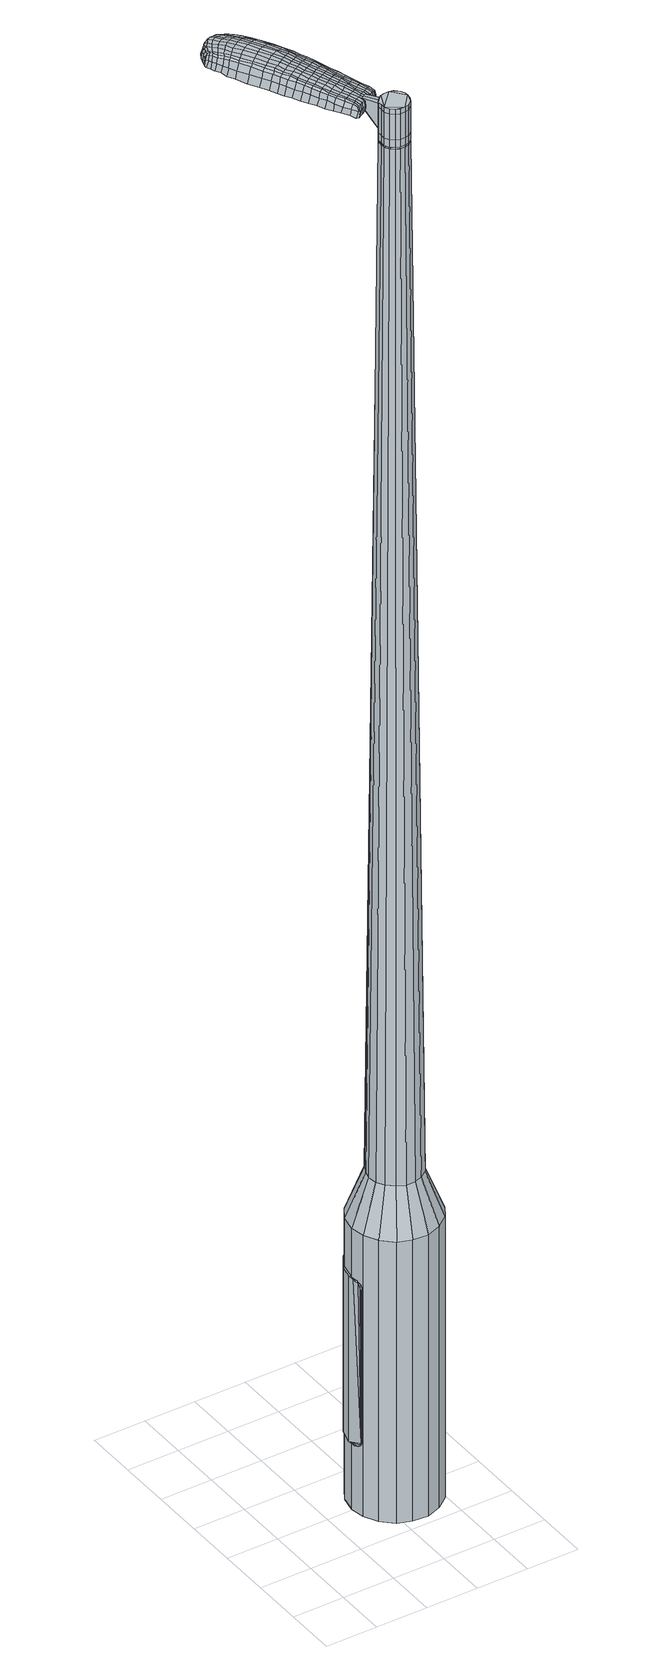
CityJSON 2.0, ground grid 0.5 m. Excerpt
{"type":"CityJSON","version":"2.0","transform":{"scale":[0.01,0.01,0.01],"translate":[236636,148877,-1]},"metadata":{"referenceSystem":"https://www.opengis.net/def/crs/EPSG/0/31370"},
"CityObjects":{
"object1":{"type":"GenericCityObject","attributes":{"cluster":228,"mean_distance_to_centroid":0.243,"new_centroid_x":236637.19,"new_centroid_y":148877.99,"mean_distance_to_camera":7.91,"H1":15.02,"H2":13.56,"Z_final":109.32,"cluster2":-1,"proj_x":236640.04,"proj_y":148876.47,"id_line":81393,"bearing_l":28.2,"distance":3.23,"orientation":"left","G_obj":118.2},"geometry":[{"type":"MultiSurface","lod":"2","boundaries":[[[0,1,2,3]],[[1,4,5,2]],[[4,6,7,5]],[[6,8,9,7]],[[8,10,11,9]],[[10,12,13,11]],[[12,14,15,13]],[[14,16,17,15]],[[16,18,19,17]],[[18,20,21,19]],[[20,22,23,21]],[[22,24,25,23]],[[24,26,27,25]],[[26,28,29,27]],[[28,30,31,29]],[[30,32,33,31]],[[32,34,35,33]],[[34,0,3,35]],[[36,37,38,39]],[[38,40,41,42]],[[41,43,42]],[[42,44,45,46]],[[45,47,46]],[[46,48,49,50]],[[49,51,50]],[[42,46,50,38]],[[50,52,39,38]],[[53,36,39]],[[2,5,7,35]],[[7,9,11,15]],[[11,13,15]],[[15,17,19,23]],[[19,21,23]],[[23,25,27,31]],[[27,29,31]],[[15,23,31,7]],[[31,33,35,7]],[[3,2,35]],[[1,0,54,55]],[[0,34,56,54]],[[34,32,57,56]],[[32,30,58,57]],[[30,28,59,58]],[[28,26,60,59]],[[26,24,61,60]],[[24,22,62,61]],[[22,20,63,62]],[[20,18,64,63]],[[18,16,65,64]],[[16,14,66,65]],[[14,12,67,66]],[[12,10,68,67]],[[10,8,69,68]],[[8,6,70,69]],[[6,4,71,70]],[[4,1,55,71]],[[55,54,72,73]],[[54,56,74,72]],[[56,57,75,74]],[[57,58,76,75]],[[58,59,77,76]],[[59,60,78,77]],[[60,61,79,78]],[[61,62,80,79]],[[62,63,81,80]],[[63,64,82,81]],[[64,65,83,82]],[[65,66,84,83]],[[66,67,85,84]],[[67,68,86,85]],[[68,69,87,86]],[[69,70,88,87]],[[70,71,89,88]],[[71,55,73,89]],[[90,91,92,73]],[[74,93,91,90]],[[94,95,93,74]],[[76,96,95,94]],[[97,98,96,76]],[[99,100,98,97]],[[79,101,100,99]],[[102,103,101,79]],[[81,104,103,102]],[[105,106,104,81]],[[107,108,106,105]],[[84,109,108,107]],[[85,110,109,84]],[[111,112,110,85]],[[113,114,112,111]],[[115,116,114,113]],[[89,117,116,115]],[[73,92,117,89]],[[118,119,120,121]],[[122,118,121,123]],[[124,122,123,125]],[[126,124,125,127]],[[128,126,127,129]],[[130,128,129,131]],[[132,130,131,133]],[[134,132,133,135]],[[136,134,135,137]],[[138,136,137,139]],[[140,138,139,141]],[[142,140,141,143]],[[144,142,143,145]],[[146,144,145,147]],[[148,146,147,149]],[[150,148,149,151]],[[72,90,73]],[[72,74,90]],[[75,94,74]],[[75,76,94]],[[77,97,76]],[[77,78,99,97]],[[78,79,99]],[[80,102,79]],[[80,81,102]],[[82,105,81]],[[82,83,107,105]],[[83,84,107]],[[86,111,85]],[[86,87,113,111]],[[87,88,115,113]],[[88,89,115]],[[152,92,91]],[[153,116,117]],[[153,154,114,116]],[[154,155,112,114]],[[155,110,112]],[[156,108,109]],[[156,157,106,108]],[[157,104,106]],[[158,103,104]],[[158,101,103]],[[159,100,101]],[[159,160,98,100]],[[160,96,98]],[[161,95,96]],[[161,93,95]],[[152,91,93]],[[39,52,150,162]],[[92,152,163,151]],[[53,39,162,119]],[[152,93,120,163]],[[36,53,119,118]],[[93,161,121,120]],[[37,36,118,122]],[[161,96,123,121]],[[38,37,122,124]],[[96,160,125,123]],[[40,38,124,126]],[[160,159,127,125]],[[41,40,126,128]],[[159,101,129,127]],[[43,41,128,130]],[[101,158,131,129]],[[42,43,130,132]],[[158,104,133,131]],[[44,42,132,134]],[[104,157,135,133]],[[45,44,134,136]],[[157,156,137,135]],[[47,45,136,138]],[[156,109,139,137]],[[46,47,138,140]],[[109,110,141,139]],[[48,46,140,142]],[[110,155,143,141]],[[49,48,142,144]],[[155,154,145,143]],[[51,49,144,146]],[[154,153,147,145]],[[50,51,146,148]],[[153,117,149,147]],[[52,50,148,150]],[[117,92,151,149]],[[150,151,164,165]],[[151,163,166,164]],[[163,120,167,166]],[[120,119,168,167]],[[119,162,169,168]],[[162,150,165,169]],[[170,171,172,173]],[[174,170,173,175]],[[170,174,176,177]],[[171,170,177,178]],[[179,180,181,182]],[[183,179,182,184]],[[179,183,185,186]],[[180,179,186,187]],[[188,189,190,191]],[[192,188,191,193]],[[188,192,194,195]],[[189,188,195,196]],[[197,198,199,200]],[[201,197,200,202]],[[197,201,203,204]],[[198,197,204,205]],[[206,207,208,209]],[[210,206,209,211]],[[206,210,212,213]],[[207,206,213,214]],[[215,216,217,218]],[[219,215,218,220]],[[215,219,221,222]],[[216,215,222,223]],[[224,225,226,227]],[[216,224,227,217]],[[224,216,223,228]],[[225,224,228,229]],[[230,231,232,233]],[[225,230,233,226]],[[230,225,229,234]],[[231,230,234,235]],[[236,174,175,237]],[[231,236,237,232]],[[236,231,235,238]],[[174,236,238,176]],[[239,240,241,242]],[[243,239,242,244]],[[239,243,245,246]],[[240,239,246,247]],[[248,249,250,251]],[[240,248,251,241]],[[248,240,247,252]],[[249,248,252,253]],[[254,255,256,257]],[[249,254,257,250]],[[254,249,253,258]],[[255,254,258,259]],[[260,261,262,263]],[[255,260,263,256]],[[260,255,259,264]],[[261,260,264,265]],[[266,171,178,267]],[[261,266,267,262]],[[266,261,265,268]],[[171,266,268,172]],[[269,270,271,272]],[[273,269,272,274]],[[269,273,275,276]],[[270,269,276,277]],[[278,279,280,281]],[[270,278,281,271]],[[278,270,277,282]],[[279,278,282,283]],[[284,285,286,287]],[[279,284,287,280]],[[284,279,283,288]],[[285,284,288,289]],[[290,183,184,291]],[[285,290,291,286]],[[290,285,289,292]],[[183,290,292,185]],[[293,294,295,296]],[[297,293,296,298]],[[293,297,299,300]],[[294,293,300,301]],[[302,303,304,305]],[[294,302,305,295]],[[302,294,301,306]],[[303,302,306,307]],[[308,309,310,311]],[[303,308,311,304]],[[308,303,307,312]],[[309,308,312,313]],[[314,315,316,317]],[[309,314,317,310]],[[314,309,313,318]],[[315,314,318,319]],[[320,180,187,321]],[[315,320,321,316]],[[320,315,319,322]],[[180,320,322,181]],[[323,209,208,324]],[[325,323,324,326]],[[323,325,327,328]],[[209,323,328,211]],[[329,325,326,330]],[[331,329,330,332]],[[329,331,333,334]],[[325,329,334,327]],[[335,331,332,336]],[[337,335,336,338]],[[335,337,339,340]],[[331,335,340,333]],[[341,337,338,342]],[[343,341,342,344]],[[341,343,345,346]],[[337,341,346,339]],[[347,343,344,348]],[[198,347,348,199]],[[347,198,205,349]],[[343,347,349,345]],[[350,351,196,195]],[[352,350,195,194]],[[350,352,353,354]],[[351,350,354,355]],[[356,357,355,354]],[[358,356,354,353]],[[356,358,359,360]],[[357,356,360,361]],[[362,363,361,360]],[[364,362,360,359]],[[362,364,365,366]],[[363,362,366,367]],[[368,369,367,366]],[[370,368,366,365]],[[368,370,203,201]],[[369,368,201,202]],[[371,372,373,374]],[[273,371,374,275]],[[371,273,274,375]],[[372,371,375,376]],[[377,192,193,378]],[[372,377,378,373]],[[377,372,376,379]],[[192,377,379,194]],[[380,381,382,383]],[[219,380,383,221]],[[380,219,220,384]],[[381,380,384,385]],[[386,387,388,389]],[[381,386,389,382]],[[386,381,385,390]],[[387,386,390,391]],[[392,189,196,393]],[[387,392,393,388]],[[392,387,391,394]],[[189,392,394,190]],[[395,396,397,398]],[[177,395,398,178]],[[395,177,176,399]],[[396,395,399,400]],[[401,402,403,404]],[[396,401,404,397]],[[401,396,400,405]],[[402,401,405,406]],[[407,200,199,408]],[[402,407,408,403]],[[407,402,406,409]],[[200,407,409,202]],[[410,411,412,413]],[[182,410,413,184]],[[410,182,181,414]],[[411,410,414,415]],[[416,204,203,417]],[[411,416,417,412]],[[416,411,415,418]],[[204,416,418,205]],[[419,420,421,422]],[[297,419,422,299]],[[419,297,298,423]],[[420,419,423,424]],[[425,210,211,426]],[[420,425,426,421]],[[425,420,424,427]],[[210,425,427,212]],[[428,429,430,431]],[[243,428,431,245]],[[428,243,244,432]],[[429,428,432,433]],[[434,435,436,437]],[[429,434,437,430]],[[434,429,433,438]],[[435,434,438,439]],[[440,207,214,441]],[[435,440,441,436]],[[440,435,439,442]],[[207,440,442,208]],[[443,444,433,432]],[[242,443,432,244]],[[443,242,241,445]],[[444,443,445,446]],[[447,448,439,438]],[[444,447,438,433]],[[447,444,446,449]],[[448,447,449,450]],[[451,324,208,442]],[[448,451,442,439]],[[451,448,450,452]],[[324,451,452,326]],[[453,454,455,456]],[[300,453,456,301]],[[453,300,299,422]],[[454,453,422,421]],[[457,328,327,458]],[[454,457,458,455]],[[457,454,421,426]],[[328,457,426,211]],[[459,460,446,445]],[[251,459,445,241]],[[459,251,250,461]],[[460,459,461,462]],[[463,464,450,449]],[[460,463,449,446]],[[463,460,462,465]],[[464,463,465,466]],[[467,330,326,452]],[[464,467,452,450]],[[467,464,466,468]],[[330,467,468,332]],[[469,470,471,472]],[[306,469,472,307]],[[469,306,301,456]],[[470,469,456,455]],[[473,334,333,474]],[[470,473,474,471]],[[473,470,455,458]],[[334,473,458,327]],[[475,476,462,461]],[[257,475,461,250]],[[475,257,256,477]],[[476,475,477,478]],[[479,480,466,465]],[[476,479,465,462]],[[479,476,478,481]],[[480,479,481,482]],[[483,336,332,468]],[[480,483,468,466]],[[483,480,482,484]],[[336,483,484,338]],[[485,486,487,488]],[[312,485,488,313]],[[485,312,307,472]],[[486,485,472,471]],[[489,340,339,490]],[[486,489,490,487]],[[489,486,471,474]],[[340,489,474,333]],[[491,492,478,477]],[[263,491,477,256]],[[491,263,262,493]],[[492,491,493,494]],[[495,496,482,481]],[[492,495,481,478]],[[495,492,494,497]],[[496,495,497,498]],[[499,342,338,484]],[[496,499,484,482]],[[499,496,498,500]],[[342,499,500,344]],[[501,502,503,504]],[[318,501,504,319]],[[501,318,313,488]],[[502,501,488,487]],[[505,346,345,506]],[[502,505,506,503]],[[505,502,487,490]],[[346,505,490,339]],[[507,508,494,493]],[[267,507,493,262]],[[507,267,178,398]],[[508,507,398,397]],[[509,510,498,497]],[[508,509,497,494]],[[509,508,397,404]],[[510,509,404,403]],[[511,348,344,500]],[[510,511,500,498]],[[511,510,403,408]],[[348,511,408,199]],[[512,513,415,414]],[[322,512,414,181]],[[512,322,319,504]],[[513,512,504,503]],[[514,349,205,418]],[[513,514,418,415]],[[514,513,503,506]],[[349,514,506,345]],[[515,516,376,375]],[[272,515,375,274]],[[515,272,271,517]],[[516,515,517,518]],[[519,352,194,379]],[[516,519,379,376]],[[519,516,518,520]],[[352,519,520,353]],[[521,522,523,524]],[[222,521,524,223]],[[521,222,221,383]],[[522,521,383,382]],[[525,526,527,528]],[[522,525,528,523]],[[525,522,382,389]],[[526,525,389,388]],[[529,351,355,530]],[[526,529,530,527]],[[529,526,388,393]],[[351,529,393,196]],[[531,532,518,517]],[[281,531,517,271]],[[531,281,280,533]],[[532,531,533,534]],[[535,358,353,520]],[[532,535,520,518]],[[535,532,534,536]],[[358,535,536,359]],[[537,538,539,540]],[[228,537,540,229]],[[537,228,223,524]],[[538,537,524,523]],[[541,542,543,544]],[[538,541,544,539]],[[541,538,523,528]],[[542,541,528,527]],[[545,357,361,546]],[[542,545,546,543]],[[545,542,527,530]],[[357,545,530,355]],[[547,548,534,533]],[[287,547,533,280]],[[547,287,286,549]],[[548,547,549,550]],[[551,364,359,536]],[[548,551,536,534]],[[551,548,550,552]],[[364,551,552,365]],[[553,554,555,556]],[[234,553,556,235]],[[553,234,229,540]],[[554,553,540,539]],[[557,558,559,560]],[[554,557,560,555]],[[557,554,539,544]],[[558,557,544,543]],[[561,363,367,562]],[[558,561,562,559]],[[561,558,543,546]],[[363,561,546,361]],[[563,564,550,549]],[[291,563,549,286]],[[563,291,184,413]],[[564,563,413,412]],[[565,370,365,552]],[[564,565,552,550]],[[565,564,412,417]],[[370,565,417,203]],[[566,567,400,399]],[[238,566,399,176]],[[566,238,235,556]],[[567,566,556,555]],[[568,569,406,405]],[[567,568,405,400]],[[568,567,555,560]],[[569,568,560,559]],[[570,369,202,409]],[[569,570,409,406]],[[570,569,559,562]],[[369,570,562,367]],[[571,572,573,574]],[[574,573,575,576]],[[577,575,573,578]],[[578,573,572,579]],[[580,581,582,583]],[[583,582,584,585]],[[586,584,582,587]],[[587,582,581,588]],[[589,590,591,592]],[[592,591,593,594]],[[595,593,591,596]],[[596,591,590,597]],[[598,599,600,601]],[[601,600,602,603]],[[604,602,600,605]],[[605,600,599,606]],[[607,608,609,610]],[[610,609,611,612]],[[613,611,609,614]],[[614,609,608,615]],[[616,617,618,619]],[[619,618,620,621]],[[622,620,618,623]],[[623,618,617,624]],[[625,626,627,628]],[[628,627,617,616]],[[624,617,627,629]],[[629,627,626,630]],[[631,632,633,634]],[[634,633,626,625]],[[630,626,633,635]],[[635,633,632,636]],[[576,575,637,638]],[[638,637,632,631]],[[636,632,637,639]],[[639,637,575,577]],[[640,641,642,643]],[[643,642,644,645]],[[646,644,642,647]],[[647,642,641,648]],[[649,650,651,652]],[[652,651,641,640]],[[648,641,651,653]],[[653,651,650,654]],[[655,656,657,658]],[[658,657,650,649]],[[654,650,657,659]],[[659,657,656,660]],[[661,662,663,664]],[[664,663,656,655]],[[660,656,663,665]],[[665,663,662,666]],[[579,572,667,668]],[[668,667,662,661]],[[666,662,667,669]],[[669,667,572,571]],[[670,671,672,673]],[[673,672,674,675]],[[676,674,672,677]],[[677,672,671,678]],[[679,680,681,682]],[[682,681,671,670]],[[678,671,681,683]],[[683,681,680,684]],[[685,686,687,688]],[[688,687,680,679]],[[684,680,687,689]],[[689,687,686,690]],[[585,584,691,692]],[[692,691,686,685]],[[690,686,691,693]],[[693,691,584,586]],[[694,695,696,697]],[[697,696,698,699]],[[700,698,696,701]],[[701,696,695,702]],[[703,704,705,706]],[[706,705,695,694]],[[702,695,705,707]],[[707,705,704,708]],[[709,710,711,712]],[[712,711,704,703]],[[708,704,711,713]],[[713,711,710,714]],[[715,716,717,718]],[[718,717,710,709]],[[714,710,717,719]],[[719,717,716,720]],[[588,581,721,722]],[[722,721,716,715]],[[720,716,721,723]],[[723,721,581,580]],[[607,610,724,725]],[[725,724,726,727]],[[728,726,724,729]],[[729,724,610,612]],[[727,726,730,731]],[[731,730,732,733]],[[734,732,730,735]],[[735,730,726,728]],[[733,732,736,737]],[[737,736,738,739]],[[740,738,736,741]],[[741,736,732,734]],[[739,738,742,743]],[[743,742,744,745]],[[746,744,742,747]],[[747,742,738,740]],[[745,744,748,749]],[[749,748,599,598]],[[606,599,748,750]],[[750,748,744,746]],[[597,751,752,596]],[[596,752,753,595]],[[754,753,752,755]],[[755,752,751,756]],[[756,757,758,755]],[[755,758,759,754]],[[760,759,758,761]],[[761,758,757,762]],[[762,763,764,761]],[[761,764,765,760]],[[766,765,764,767]],[[767,764,763,768]],[[768,769,770,767]],[[767,770,771,766]],[[604,771,770,602]],[[602,770,769,603]],[[772,773,774,775]],[[775,774,674,676]],[[675,674,774,776]],[[776,774,773,777]],[[594,593,778,779]],[[779,778,773,772]],[[777,773,778,780]],[[780,778,593,595]],[[781,782,783,784]],[[784,783,620,622]],[[621,620,783,785]],[[785,783,782,786]],[[787,788,789,790]],[[790,789,782,781]],[[786,782,789,791]],[[791,789,788,792]],[[597,590,793,794]],[[794,793,788,787]],[[792,788,793,795]],[[795,793,590,589]],[[796,797,798,799]],[[799,798,578,579]],[[577,578,798,800]],[[800,798,797,801]],[[802,803,804,805]],[[805,804,797,796]],[[801,797,804,806]],[[806,804,803,807]],[[598,601,808,809]],[[809,808,803,802]],[[807,803,808,810]],[[810,808,601,603]],[[811,812,813,814]],[[814,813,583,585]],[[580,583,813,815]],[[815,813,812,816]],[[604,605,817,818]],[[818,817,812,811]],[[816,812,817,819]],[[819,817,605,606]],[[820,821,822,823]],[[823,822,698,700]],[[698,822,699]],[[699,822,821,824]],[[612,611,825,826]],[[826,825,821,820]],[[824,821,825,827]],[[827,825,611,613]],[[828,829,830]],[[830,829,644,646]],[[645,644,829,831]],[[832,833,834,835]],[[835,834,829,828]],[[831,829,834,836]],[[836,834,833,837]],[[615,608,838,839]],[[839,838,833,832]],[[837,833,838,840]],[[840,838,608,607]],[[831,841,643,645]],[[640,643,841,842]],[[842,841,843]],[[837,844,845,836]],[[836,845,841,831]],[[843,841,845,846]],[[846,845,844,847]],[[607,725,848,840]],[[840,848,844,837]],[[847,844,848,849]],[[849,848,725,727]],[[850,851,852,853]],[[853,852,701,702]],[[700,701,852,823]],[[823,852,851,820]],[[728,729,854,855]],[[855,854,851,850]],[[820,851,854,826]],[[826,854,729,612]],[[843,856,857,842]],[[842,857,652,640]],[[649,652,857,858]],[[858,857,856,859]],[[847,860,861,846]],[[846,861,856,843]],[[859,856,861,862]],[[862,861,860,863]],[[727,731,864,849]],[[849,864,860,847]],[[863,860,864,865]],[[865,864,731,733]],[[866,867,868,869]],[[869,868,707,708]],[[702,707,868,853]],[[853,868,867,850]],[[734,735,870,871]],[[871,870,867,866]],[[850,867,870,855]],[[855,870,735,728]],[[859,872,858]],[[858,872,658,649]],[[655,658,872,873]],[[873,872,874]],[[863,875,876,862]],[[862,876,872,859]],[[874,872,876,877]],[[877,876,875,878]],[[733,737,879,865]],[[865,879,875,863]],[[878,875,879,880]],[[880,879,737,739]],[[881,882,883,884]],[[884,883,713,714]],[[708,713,883,869]],[[869,883,882,866]],[[740,741,885,886]],[[886,885,882,881]],[[866,882,885,871]],[[871,885,741,734]],[[874,887,888,873]],[[873,888,664,655]],[[661,664,888,889]],[[889,888,887,890]],[[878,891,892,877]],[[877,892,887,874]],[[890,887,892,893]],[[893,892,891,894]],[[739,743,895,880]],[[880,895,891,878]],[[894,891,895,896]],[[896,895,743,745]],[[897,898,899,900]],[[900,899,719,720]],[[714,719,899,884]],[[884,899,898,881]],[[746,747,901,902]],[[902,901,898,897]],[[881,898,901,886]],[[886,901,747,740]],[[890,903,904,889]],[[889,904,668,661]],[[579,668,904,799]],[[799,904,903,796]],[[894,905,906,893]],[[893,906,903,890]],[[796,903,906,805]],[[805,906,905,802]],[[745,749,907,896]],[[896,907,905,894]],[[802,905,907,809]],[[809,907,749,598]],[[816,908,909,815]],[[815,909,723,580]],[[720,723,909,900]],[[900,909,908,897]],[[606,750,910,819]],[[819,910,908,816]],[[897,908,910,902]],[[902,910,750,746]],[[777,911,912,776]],[[776,912,673,675]],[[670,673,912,913]],[[913,912,911,914]],[[595,753,915,780]],[[780,915,911,777]],[[914,911,915,916]],[[916,915,753,754]],[[917,918,919,920]],[[920,919,623,624]],[[622,623,919,784]],[[784,919,918,781]],[[921,922,923,924]],[[924,923,918,917]],[[781,918,923,790]],[[790,923,922,787]],[[756,751,925,926]],[[926,925,922,921]],[[787,922,925,794]],[[794,925,751,597]],[[914,927,928,913]],[[913,928,682,670]],[[679,682,928,929]],[[929,928,927,930]],[[754,759,931,916]],[[916,931,927,914]],[[930,927,931,932]],[[932,931,759,760]],[[933,934,935,936]],[[936,935,629,630]],[[624,629,935,920]],[[920,935,934,917]],[[937,938,939,940]],[[940,939,934,933]],[[917,934,939,924]],[[924,939,938,921]],[[762,757,941,942]],[[942,941,938,937]],[[921,938,941,926]],[[926,941,757,756]],[[930,943,944,929]],[[929,944,688,679]],[[685,688,944,945]],[[945,944,943,946]],[[760,765,947,932]],[[932,947,943,930]],[[946,943,947,948]],[[948,947,765,766]],[[949,950,951,952]],[[952,951,635,636]],[[630,635,951,936]],[[936,951,950,933]],[[953,954,955,956]],[[956,955,950,949]],[[933,950,955,940]],[[940,955,954,937]],[[768,763,957,958]],[[958,957,954,953]],[[937,954,957,942]],[[942,957,763,762]],[[946,959,960,945]],[[945,960,692,685]],[[585,692,960,814]],[[814,960,959,811]],[[766,771,961,948]],[[948,961,959,946]],[[811,959,961,818]],[[818,961,771,604]],[[801,962,963,800]],[[800,963,639,577]],[[636,639,963,952]],[[952,963,962,949]],[[807,964,965,806]],[[806,965,962,801]],[[949,962,965,956]],[[956,965,964,953]],[[603,769,966,810]],[[810,966,964,807]],[[953,964,966,958]],[[958,966,769,768]],[[571,574,173,172]],[[574,576,175,173]],[[586,587,186,185]],[[587,588,187,186]],[[589,592,191,190]],[[592,594,193,191]],[[613,614,213,212]],[[614,615,214,213]],[[616,619,218,217]],[[619,621,220,218]],[[625,628,227,226]],[[628,616,217,227]],[[631,634,233,232]],[[634,625,226,233]],[[576,638,237,175]],[[638,631,232,237]],[[646,647,246,245]],[[647,648,247,246]],[[648,653,252,247]],[[653,654,253,252]],[[654,659,258,253]],[[659,660,259,258]],[[660,665,264,259]],[[665,666,265,264]],[[666,669,268,265]],[[669,571,172,268]],[[676,677,276,275]],[[677,678,277,276]],[[678,683,282,277]],[[683,684,283,282]],[[684,689,288,283]],[[689,690,289,288]],[[690,693,292,289]],[[693,586,185,292]],[[694,697,296,295]],[[697,699,298,296]],[[703,706,305,304]],[[706,694,295,305]],[[709,712,311,310]],[[712,703,304,311]],[[715,718,317,316]],[[718,709,310,317]],[[588,722,321,187]],[[722,715,316,321]],[[772,775,374,373]],[[775,676,275,374]],[[594,779,378,193]],[[779,772,373,378]],[[621,785,384,220]],[[785,786,385,384]],[[786,791,390,385]],[[791,792,391,390]],[[792,795,394,391]],[[795,589,190,394]],[[699,423,298]],[[699,824,424,423]],[[824,827,427,424]],[[827,613,212,427]],[[828,830,431,430]],[[830,646,245,431]],[[832,835,437,436]],[[835,828,430,437]],[[615,839,441,214]],[[839,832,436,441]],[[967,968,969,970]],[[971,972,970,969]],[[973,974,975,976]],[[977,978,979,980]],[[968,981,982,969]],[[983,971,969,982]],[[984,973,976,985]],[[986,987,978,977]],[[981,988,989,982]],[[989,990,983,982]],[[991,984,985,992]],[[993,987,986,994]],[[988,995,996,989]],[[996,997,990,989]],[[998,991,992,999]],[[1000,993,994,1001]],[[1002,1003,1004,1005]],[[1006,1007,1003,1002]],[[1006,1008,1009,1007]],[[1008,1010,1011,1009]],[[1012,1013,1014]],[[1015,1016,1013,1012]],[[1017,1018,1016,1015]],[[1019,1020,1018,1017]],[[1014,1004,1003,1012]],[[1012,1003,1007,1015]],[[1007,1009,1017,1015]],[[1009,1011,1019,1017]],[[976,975,972,971]],[[985,976,971,983]],[[990,992,985,983]],[[997,999,992,990]],[[977,980,974,973]],[[986,977,973,984]],[[994,986,984,991]],[[1001,994,991,998]],[[978,1002,1005,979]],[[987,1006,1002,978]],[[1008,1006,987,993]],[[1010,1008,993,1000]],[[1021,1022,1023,1024]],[[1023,1025,1026,1027]],[[1023,1027,1028,1029]],[[1023,1029,1024]],[[1030,1021,1024,1031]],[[1032,1031,1024,1033]],[[1034,1033,1024]],[[1035,1023,1022,1036]],[[1037,1035,1036,1038]],[[1039,1037,1038,1040]],[[1041,1039,1040,1042]],[[1043,1041,1042,1044]],[[1044,1045,1046,1047]],[[1044,1047,1048,1049]],[[1044,1049,1050,1051]],[[1050,1052,1053,1054]],[[1050,1054,1055,1056]],[[1050,1056,1051]],[[1044,1051,1043]],[[1057,1058,1022,1021]],[[1059,1060,1025,1023]],[[1061,1062,1034,1024]],[[1058,1063,1036,1022]],[[1064,1059,1023,1035]],[[1063,1065,1038,1036]],[[1066,1064,1035,1037]],[[1065,1067,1040,1038]],[[1068,1066,1037,1039]],[[1067,1069,1042,1040]],[[1070,1068,1039,1041]],[[1069,1071,1044,1042]],[[1072,1070,1041,1043]],[[1071,1073,1045,1044]],[[1074,1075,1052,1050]],[[1076,1072,1043,1051]],[[1046,1045,1073,1077]],[[1047,1046,1077,1078]],[[1048,1047,1078,1079]],[[1049,1048,1079,1080]],[[1050,1049,1080,1074]],[[1081,1057,1021,1030]],[[1082,1081,1030,1031]],[[1083,1082,1031,1032]],[[1084,1083,1032,1033]],[[1062,1084,1033,1034]],[[1026,1025,1060,1085]],[[1053,1052,1075,1086]],[[1027,1026,1085,1087]],[[1028,1027,1087,1088]],[[1029,1028,1088,1089]],[[1024,1029,1089,1061]],[[1054,1053,1086,1090]],[[1055,1054,1090,1091]],[[1056,1055,1091,1092]],[[1051,1056,1092,1076]]]}]}
},
"vertices":[
[97,137,384],[111,142,384],[111,142,96],[97,137,96],[126,142,384],[126,142,96],[139,136,384],[139,136,96],[150,126,384],[150,126,96],[157,113,384],[157,113,96],[159,99,384],[159,99,96],[156,84,384],[156,84,96],[149,72,384],[149,72,96],[137,63,384],[137,63,96],[123,58,384],[123,58,96],[108,59,384],[108,59,96],[95,64,384],[95,64,96],[84,74,384],[84,74,96],[77,87,384],[77,87,96],[75,101,384],[75,101,96],[78,116,384],[78,116,96],[85,128,384],[85,128,96],[104,105,1524],[104,101,1524],[104,96,1524],[111,112,1524],[106,92,1524],[110,89,1524],[119,87,1524],[114,87,1524],[123,88,1524],[127,91,1524],[130,100,1524],[129,95,1524],[130,104,1524],[128,108,1524],[120,113,1524],[124,112,1524],[115,113,1524],[107,109,1524],[105,122,429],[113,125,429],[98,117,429],[94,109,429],[92,101,429],[93,92,429],[97,85,429],[104,79,429],[112,75,429],[121,75,429],[129,78,429],[136,83,429],[140,91,429],[142,99,429],[141,108,429],[137,116,429],[130,122,429],[122,125,429],[111,112,1483],[115,113,1483],[107,109,1483],[104,105,1483],[104,101,1483],[104,96,1483],[106,92,1483],[110,89,1483],[114,87,1483],[119,87,1483],[123,88,1483],[127,91,1483],[129,95,1483],[130,100,1483],[130,104,1483],[128,108,1483],[124,112,1483],[120,113,1483],[111,111,1483],[111,111,1485],[115,113,1485],[107,109,1485],[105,105,1483],[105,105,1485],[104,101,1485],[105,96,1483],[105,96,1485],[107,92,1483],[107,92,1485],[110,89,1485],[114,88,1483],[114,88,1485],[119,87,1485],[123,89,1483],[123,89,1485],[127,92,1483],[127,92,1485],[129,95,1485],[130,100,1485],[129,104,1483],[129,104,1485],[127,108,1483],[127,108,1485],[124,111,1483],[124,111,1485],[120,113,1485],[104,105,1519],[107,109,1519],[107,109,1493],[104,105,1493],[104,101,1519],[104,101,1493],[104,96,1519],[104,96,1493],[106,92,1519],[106,92,1493],[110,89,1519],[110,89,1493],[114,87,1519],[114,87,1493],[119,87,1519],[119,87,1493],[123,88,1519],[123,88,1493],[127,91,1519],[127,91,1493],[129,95,1519],[129,95,1493],[130,100,1519],[130,100,1493],[130,104,1519],[130,104,1493],[128,108,1519],[128,108,1493],[124,112,1519],[124,112,1493],[120,113,1519],[120,113,1493],[115,113,1519],[115,113,1493],[111,112,1485],[124,112,1485],[128,108,1485],[130,104,1485],[127,91,1485],[123,88,1485],[114,87,1485],[106,92,1485],[104,96,1485],[104,105,1485],[111,112,1519],[111,112,1493],[105,130,1513],[105,130,1518],[102,128,1513],[99,127,1513],[99,127,1518],[102,128,1518],[84,203,1519],[87,197,1518],[88,198,1509],[85,205,1510],[80,211,1519],[81,213,1510],[79,209,1526],[83,201,1525],[86,195,1525],[50,185,1519],[54,179,1518],[55,179,1525],[52,185,1525],[46,192,1519],[47,192,1526],[44,193,1510],[48,185,1510],[52,179,1509],[31,258,1519],[34,260,1519],[34,260,1513],[30,259,1513],[28,255,1519],[27,256,1513],[29,254,1524],[31,256,1524],[35,258,1524],[66,193,1530],[69,186,1529],[72,188,1529],[69,194,1530],[61,201,1531],[64,202,1531],[58,199,1530],[63,191,1530],[66,184,1529],[104,122,1512],[106,123,1512],[106,124,1517],[104,123,1517],[101,120,1512],[101,121,1517],[101,121,1506],[104,122,1506],[106,124,1506],[55,254,1519],[57,252,1519],[58,253,1512],[56,256,1512],[53,256,1518],[54,258,1512],[53,255,1522],[54,254,1523],[56,251,1524],[59,248,1519],[63,243,1519],[63,245,1512],[60,249,1512],[58,247,1524],[62,242,1525],[66,238,1519],[69,231,1519],[70,233,1511],[66,240,1511],[65,237,1526],[69,230,1526],[75,221,1519],[76,223,1510],[74,220,1526],[115,136,1513],[112,143,1513],[111,142,1518],[114,135,1517],[117,131,1512],[116,131,1516],[118,132,1506],[116,137,1507],[113,144,1507],[109,150,1514],[106,157,1515],[105,155,1520],[108,148,1519],[109,151,1507],[106,158,1507],[103,163,1515],[99,170,1516],[99,169,1522],[102,162,1521],[103,165,1508],[100,172,1508],[96,177,1517],[93,183,1517],[92,182,1524],[95,175,1523],[97,179,1508],[94,185,1509],[90,190,1518],[89,188,1524],[91,192,1509],[23,238,1519],[24,235,1519],[25,236,1524],[24,239,1523],[22,241,1518],[23,241,1522],[21,241,1512],[21,239,1512],[23,235,1512],[26,231,1519],[28,225,1519],[30,226,1525],[27,231,1524],[24,231,1512],[27,226,1512],[31,220,1519],[34,213,1519],[36,213,1526],[32,220,1526],[29,220,1511],[33,213,1511],[40,203,1519],[42,203,1526],[38,203,1510],[88,122,1513],[84,128,1513],[83,129,1507],[87,122,1507],[92,117,1512],[90,117,1506],[92,118,1516],[90,122,1517],[86,128,1518],[80,135,1514],[77,141,1515],[75,141,1507],[79,135,1507],[82,135,1519],[78,141,1520],[73,147,1515],[69,154,1516],[67,154,1508],[71,148,1508],[74,147,1521],[70,154,1522],[65,160,1517],[61,166,1517],[59,167,1509],[63,161,1508],[67,160,1523],[63,166,1524],[57,173,1518],[55,173,1509],[59,173,1524],[101,127,1519],[103,129,1519],[98,134,1520],[100,135,1520],[95,133,1520],[99,126,1519],[94,141,1522],[96,142,1522],[90,147,1523],[93,148,1523],[88,146,1523],[91,139,1521],[87,154,1524],[89,155,1524],[83,160,1525],[86,162,1525],[80,159,1525],[84,152,1524],[80,167,1526],[82,168,1526],[76,173,1527],[79,175,1527],[73,172,1527],[77,165,1526],[73,180,1528],[76,181,1528],[70,178,1528],[33,254,1527],[36,256,1527],[30,251,1526],[32,247,1527],[35,250,1528],[38,252,1528],[38,244,1529],[41,246,1529],[35,242,1528],[38,235,1530],[41,238,1530],[45,240,1530],[45,231,1531],[48,233,1531],[41,229,1530],[46,221,1531],[49,223,1531],[53,225,1531],[55,212,1531],[58,214,1531],[52,210,1531],[22,243,1518],[23,246,1519],[22,246,1513],[21,243,1513],[24,242,1523],[24,245,1523],[25,251,1519],[24,251,1513],[26,249,1524],[51,258,1518],[49,259,1518],[49,257,1523],[51,256,1523],[52,259,1513],[49,260,1513],[45,260,1519],[41,261,1519],[42,259,1524],[46,259,1523],[45,261,1513],[41,262,1513],[38,261,1519],[38,259,1524],[37,261,1513],[82,200,1528],[80,200,1528],[83,193,1528],[85,194,1527],[78,208,1528],[76,208,1529],[78,199,1529],[75,197,1530],[78,191,1529],[81,192,1528],[74,207,1529],[71,205,1530],[72,196,1530],[75,189,1529],[68,204,1531],[53,185,1528],[55,187,1529],[51,194,1529],[49,193,1528],[57,179,1527],[59,180,1528],[59,189,1529],[54,196,1530],[62,182,1528],[93,116,1512],[95,117,1512],[95,118,1517],[93,117,1517],[92,116,1506],[94,117,1506],[98,119,1512],[98,120,1517],[97,119,1506],[117,129,1512],[116,128,1512],[116,129,1506],[117,130,1506],[116,129,1517],[115,129,1517],[114,127,1512],[111,125,1512],[111,126,1506],[114,128,1506],[113,128,1517],[110,126,1517],[109,124,1512],[109,125,1506],[108,125,1517],[114,134,1519],[112,133,1519],[110,141,1520],[109,140,1520],[110,132,1519],[108,131,1519],[107,139,1520],[104,138,1520],[106,130,1519],[102,136,1520],[91,122,1519],[93,123,1519],[89,129,1520],[87,129,1520],[95,125,1519],[92,131,1520],[107,148,1521],[106,147,1521],[104,154,1522],[102,153,1522],[103,146,1521],[101,144,1521],[100,152,1522],[98,151,1523],[99,143,1522],[95,150,1523],[83,135,1521],[85,136,1521],[81,142,1522],[79,141,1522],[88,137,1521],[84,144,1522],[101,161,1523],[99,160,1523],[97,168,1524],[96,167,1524],[97,159,1523],[94,158,1524],[94,166,1525],[91,164,1525],[92,156,1524],[89,163,1525],[76,148,1523],[77,149,1523],[74,155,1524],[72,154,1524],[81,150,1524],[77,157,1525],[94,174,1525],[93,173,1525],[91,181,1526],[90,180,1526],[90,172,1526],[88,171,1526],[87,179,1527],[84,177,1527],[85,170,1526],[82,176,1527],[68,160,1525],[70,161,1525],[66,168,1526],[64,167,1526],[73,163,1526],[70,170,1527],[88,188,1527],[86,187,1527],[84,185,1527],[81,184,1528],[78,183,1528],[61,173,1527],[63,174,1527],[66,176,1528],[25,240,1525],[25,243,1525],[26,237,1526],[27,239,1526],[27,247,1526],[29,243,1527],[52,254,1525],[50,255,1525],[52,252,1526],[54,251,1525],[47,256,1525],[43,257,1526],[45,253,1527],[49,253,1526],[40,257,1526],[42,253,1527],[28,232,1526],[29,234,1527],[31,227,1527],[32,229,1528],[32,238,1528],[35,232,1529],[57,247,1526],[55,248,1527],[58,242,1528],[60,242,1527],[52,248,1527],[48,248,1528],[52,242,1529],[55,242,1528],[45,247,1528],[48,241,1530],[33,221,1528],[35,223,1529],[37,214,1528],[39,215,1529],[38,226,1529],[42,218,1530],[63,236,1528],[61,236,1528],[65,229,1529],[67,229,1528],[58,236,1529],[55,236,1530],[59,228,1530],[62,229,1530],[52,235,1530],[56,226,1531],[43,203,1529],[45,205,1529],[48,207,1530],[73,219,1528],[71,218,1529],[68,218,1530],[65,217,1530],[62,215,1531],[86,198,1509],[85,196,1518],[82,202,1518],[83,204,1509],[78,210,1519],[79,212,1510],[78,208,1525],[81,201,1525],[84,194,1525],[57,180,1525],[55,180,1518],[52,186,1518],[53,186,1525],[47,193,1519],[49,193,1525],[45,194,1510],[50,186,1509],[53,180,1509],[34,258,1513],[35,258,1519],[32,256,1519],[32,257,1513],[29,254,1519],[29,254,1513],[30,252,1524],[33,255,1524],[36,256,1524],[72,188,1528],[69,187,1528],[66,193,1529],[68,194,1529],[61,201,1529],[64,202,1529],[58,199,1529],[63,191,1529],[66,185,1528],[105,126,1516],[105,125,1512],[103,124,1512],[103,124,1516],[100,122,1512],[100,123,1516],[100,123,1506],[103,124,1506],[105,126,1506],[56,252,1512],[55,251,1519],[53,253,1518],[54,255,1512],[52,255,1518],[53,256,1512],[52,254,1522],[52,252,1523],[54,250,1523],[62,244,1512],[61,242,1519],[58,247,1519],[59,248,1512],[57,246,1524],[60,241,1525],[68,232,1511],[68,230,1519],[64,237,1519],[65,239,1511],[63,236,1525],[67,229,1526],[73,220,1519],[74,222,1510],[72,219,1526],[109,141,1518],[110,142,1513],[113,135,1513],[113,134,1517],[115,131,1512],[114,131,1515],[116,132,1506],[114,137,1506],[111,144,1507],[103,155,1520],[104,156,1514],[107,149,1514],[106,148,1519],[108,150,1507],[105,157,1507],[97,168,1522],[98,169,1516],[101,163,1515],[100,161,1521],[101,164,1508],[98,171,1508],[91,181,1523],[91,183,1517],[95,176,1516],[94,175,1522],[95,178,1508],[92,185,1508],[88,189,1517],[87,188,1524],[89,191,1509],[27,236,1523],[26,236,1519],[25,239,1518],[26,239,1523],[24,241,1518],[25,241,1522],[23,241,1512],[23,239,1512],[24,236,1512],[32,226,1525],[30,226,1519],[28,231,1519],[29,232,1524],[26,232,1512],[28,227,1512],[38,214,1526],[36,214,1519],[33,221,1519],[34,221,1525],[31,221,1511],[34,214,1511],[42,204,1519],[43,204,1526],[40,204,1510],[85,130,1507],[86,129,1513],[90,123,1513],[89,123,1506],[93,119,1512],[92,119,1506],[93,120,1515],[91,123,1517],[87,129,1518],[77,143,1507],[78,142,1514],[82,136,1514],[81,136,1507],[83,136,1519],[80,142,1520],[69,155,1508],[70,155,1516],[74,149,1515],[73,149,1508],[76,148,1521],[72,155,1522],[61,168,1508],[63,167,1517],[67,161,1516],[65,162,1508],[68,161,1522],[64,167,1523],[59,174,1517],[57,174,1509],[61,174,1524],[101,128,1518],[103,130,1518],[97,135,1519],[100,136,1519],[95,133,1519],[98,127,1518],[94,141,1520],[96,142,1520],[90,148,1521],[93,149,1521],[88,146,1521],[91,140,1520],[87,154,1523],[89,156,1523],[83,161,1524],[86,162,1524],[80,159,1524],[84,153,1523],[80,167,1525],[82,169,1525],[76,174,1526],[79,175,1526],[73,172,1526],[77,166,1525],[73,180,1527],[75,182,1527],[70,179,1527],[37,254,1526],[34,253,1526],[31,250,1525],[33,247,1526],[36,249,1526],[39,251,1526],[42,245,1528],[38,244,1528],[36,241,1527],[39,235,1528],[42,237,1529],[45,239,1529],[48,233,1530],[45,231,1530],[42,229,1529],[46,221,1530],[49,223,1530],[52,225,1530],[58,214,1530],[55,212,1530],[52,210,1530],[24,245,1513],[25,245,1518],[24,243,1518],[23,243,1512],[26,242,1523],[26,244,1523],[27,249,1519],[26,250,1513],[28,248,1523],[48,256,1523],[48,257,1518],[50,256,1518],[50,254,1523],[51,257,1512],[49,258,1512],[42,257,1523],[42,259,1519],[45,258,1519],[45,257,1523],[45,259,1513],[41,259,1513],[38,258,1519],[39,257,1524],[38,259,1513],[83,193,1527],[79,200,1527],[81,200,1527],[84,194,1526],[77,208,1527],[75,207,1528],[77,191,1528],[74,197,1528],[77,199,1528],[80,192,1527],[73,206,1528],[70,205,1529],[71,196,1529],[75,189,1528],[67,204,1529],[51,195,1528],[56,187,1527],[54,186,1527],[50,194,1527],[58,180,1526],[59,181,1527],[59,189,1528],[55,197,1528],[62,183,1527],[94,120,1516],[94,119,1512],[93,118,1512],[93,119,1516],[93,119,1506],[97,121,1512],[97,121,1516],[96,121,1506],[115,131,1506],[115,130,1512],[116,131,1506],[114,130,1516],[110,128,1506],[110,127,1512],[112,129,1512],[113,130,1506],[112,129,1516],[109,128,1516],[108,126,1512],[108,127,1506],[107,127,1516],[112,134,1518],[109,141,1519],[108,140,1519],[107,132,1518],[110,133,1518],[106,139,1519],[104,138,1519],[105,131,1518],[102,137,1519],[89,130,1519],[92,124,1518],[91,123,1518],[88,130,1519],[95,125,1518],[92,132,1519],[105,147,1520],[106,147,1520],[103,154,1521],[102,154,1521],[101,145,1520],[103,146,1520],[100,153,1521],[97,151,1521],[98,144,1520],[95,150,1521],[81,143,1521],[85,136,1520],[84,136,1520],[80,142,1521],[88,138,1520],[84,145,1521],[99,161,1522],[96,168,1523],[95,167,1523],[94,158,1522],[96,159,1522],[93,166,1523],[91,165,1524],[92,157,1523],[88,163,1524],[74,156,1523],[77,149,1522],[76,149,1522],[73,155,1523],[81,151,1522],[77,157,1523],[92,174,1524],[93,174,1524],[90,181,1525],[89,180,1525],[87,171,1525],[90,173,1524],[87,179,1525],[84,178,1526],[85,170,1525],[81,176,1526],[66,168,1525],[70,162,1524],[69,161,1524],[65,168,1525],[73,164,1524],[70,170,1525],[86,187,1526],[87,187,1526],[81,184,1527],[83,186,1526],[78,183,1527],[63,175,1526],[62,174,1526],[66,177,1526],[27,242,1524],[26,240,1524],[28,237,1525],[28,239,1525],[29,246,1525],[30,243,1525],[52,251,1525],[49,254,1524],[51,253,1524],[53,250,1525],[45,252,1526],[43,255,1525],[46,255,1524],[49,252,1525],[40,255,1525],[42,252,1526],[30,234,1526],[30,232,1526],[32,227,1526],[33,229,1527],[33,238,1526],[36,232,1527],[57,241,1527],[54,247,1526],[56,246,1526],[59,241,1526],[51,241,1528],[48,247,1527],[51,247,1526],[55,241,1527],[45,246,1527],[48,240,1528],[36,223,1527],[35,221,1527],[39,214,1527],[40,216,1528],[39,226,1528],[43,218,1529],[65,229,1528],[61,236,1527],[62,236,1527],[66,229,1527],[59,227,1529],[55,235,1529],[58,236,1528],[62,228,1528],[51,234,1529],[56,226,1530],[45,205,1528],[44,204,1528],[49,208,1529],[70,218,1528],[71,218,1528],[64,216,1529],[67,217,1529],[61,215,1530],[116,131,1508],[110,128,1508],[96,157,1509],[103,161,1509],[86,177,1510],[94,181,1510],[68,212,1512],[76,216,1512],[85,201,1511],[76,196,1511],[59,228,1513],[53,240,1514],[60,244,1514],[68,232,1513],[104,125,1508],[89,154,1509],[78,173,1510],[60,208,1512],[68,192,1511],[51,223,1513],[45,235,1514],[98,122,1508],[82,150,1509],[71,169,1510],[51,203,1512],[60,187,1511],[37,231,1514],[43,219,1513],[92,119,1508],[75,146,1509],[63,165,1510],[43,199,1512],[52,183,1511],[29,227,1514],[35,215,1513],[46,251,1514],[42,255,1514],[49,258,1514],[53,255,1514],[38,247,1514],[36,251,1514],[31,243,1514],[30,248,1514],[24,239,1514],[24,245,1514],[38,258,1515],[34,259,1515],[42,260,1515],[34,256,1515],[33,258,1515],[30,253,1515],[32,258,1515],[26,251,1515],[31,257,1515],[74,98,334],[73,103,334],[73,103,165],[75,88,171],[74,98,165],[74,95,165],[75,92,166],[75,90,167],[75,89,169],[74,95,334],[75,92,333],[75,90,332],[75,89,331],[75,88,328],[77,117,165],[77,117,334],[85,129,165],[85,129,334],[96,139,165],[96,139,334],[111,143,165],[111,143,334],[126,143,165],[126,143,334],[130,142,334],[133,140,334],[136,139,333],[138,139,332],[139,138,331],[139,138,328],[130,142,165],[139,138,171],[139,138,169],[138,139,167],[136,139,166],[133,140,165],[77,99,334],[76,103,334],[76,103,165],[77,99,165],[78,89,171],[78,89,328],[79,116,334],[79,116,165],[87,128,334],[87,128,165],[98,136,334],[98,136,165],[111,141,334],[111,141,165],[125,140,334],[125,140,165],[129,139,334],[138,135,328],[138,135,171],[129,139,165],[132,138,334],[135,137,333],[137,136,332],[138,136,331],[77,95,334],[78,92,333],[78,90,332],[78,89,331],[77,95,165],[138,136,169],[78,92,166],[78,90,167],[78,89,169],[137,136,167],[135,137,166],[132,138,165]
]}
